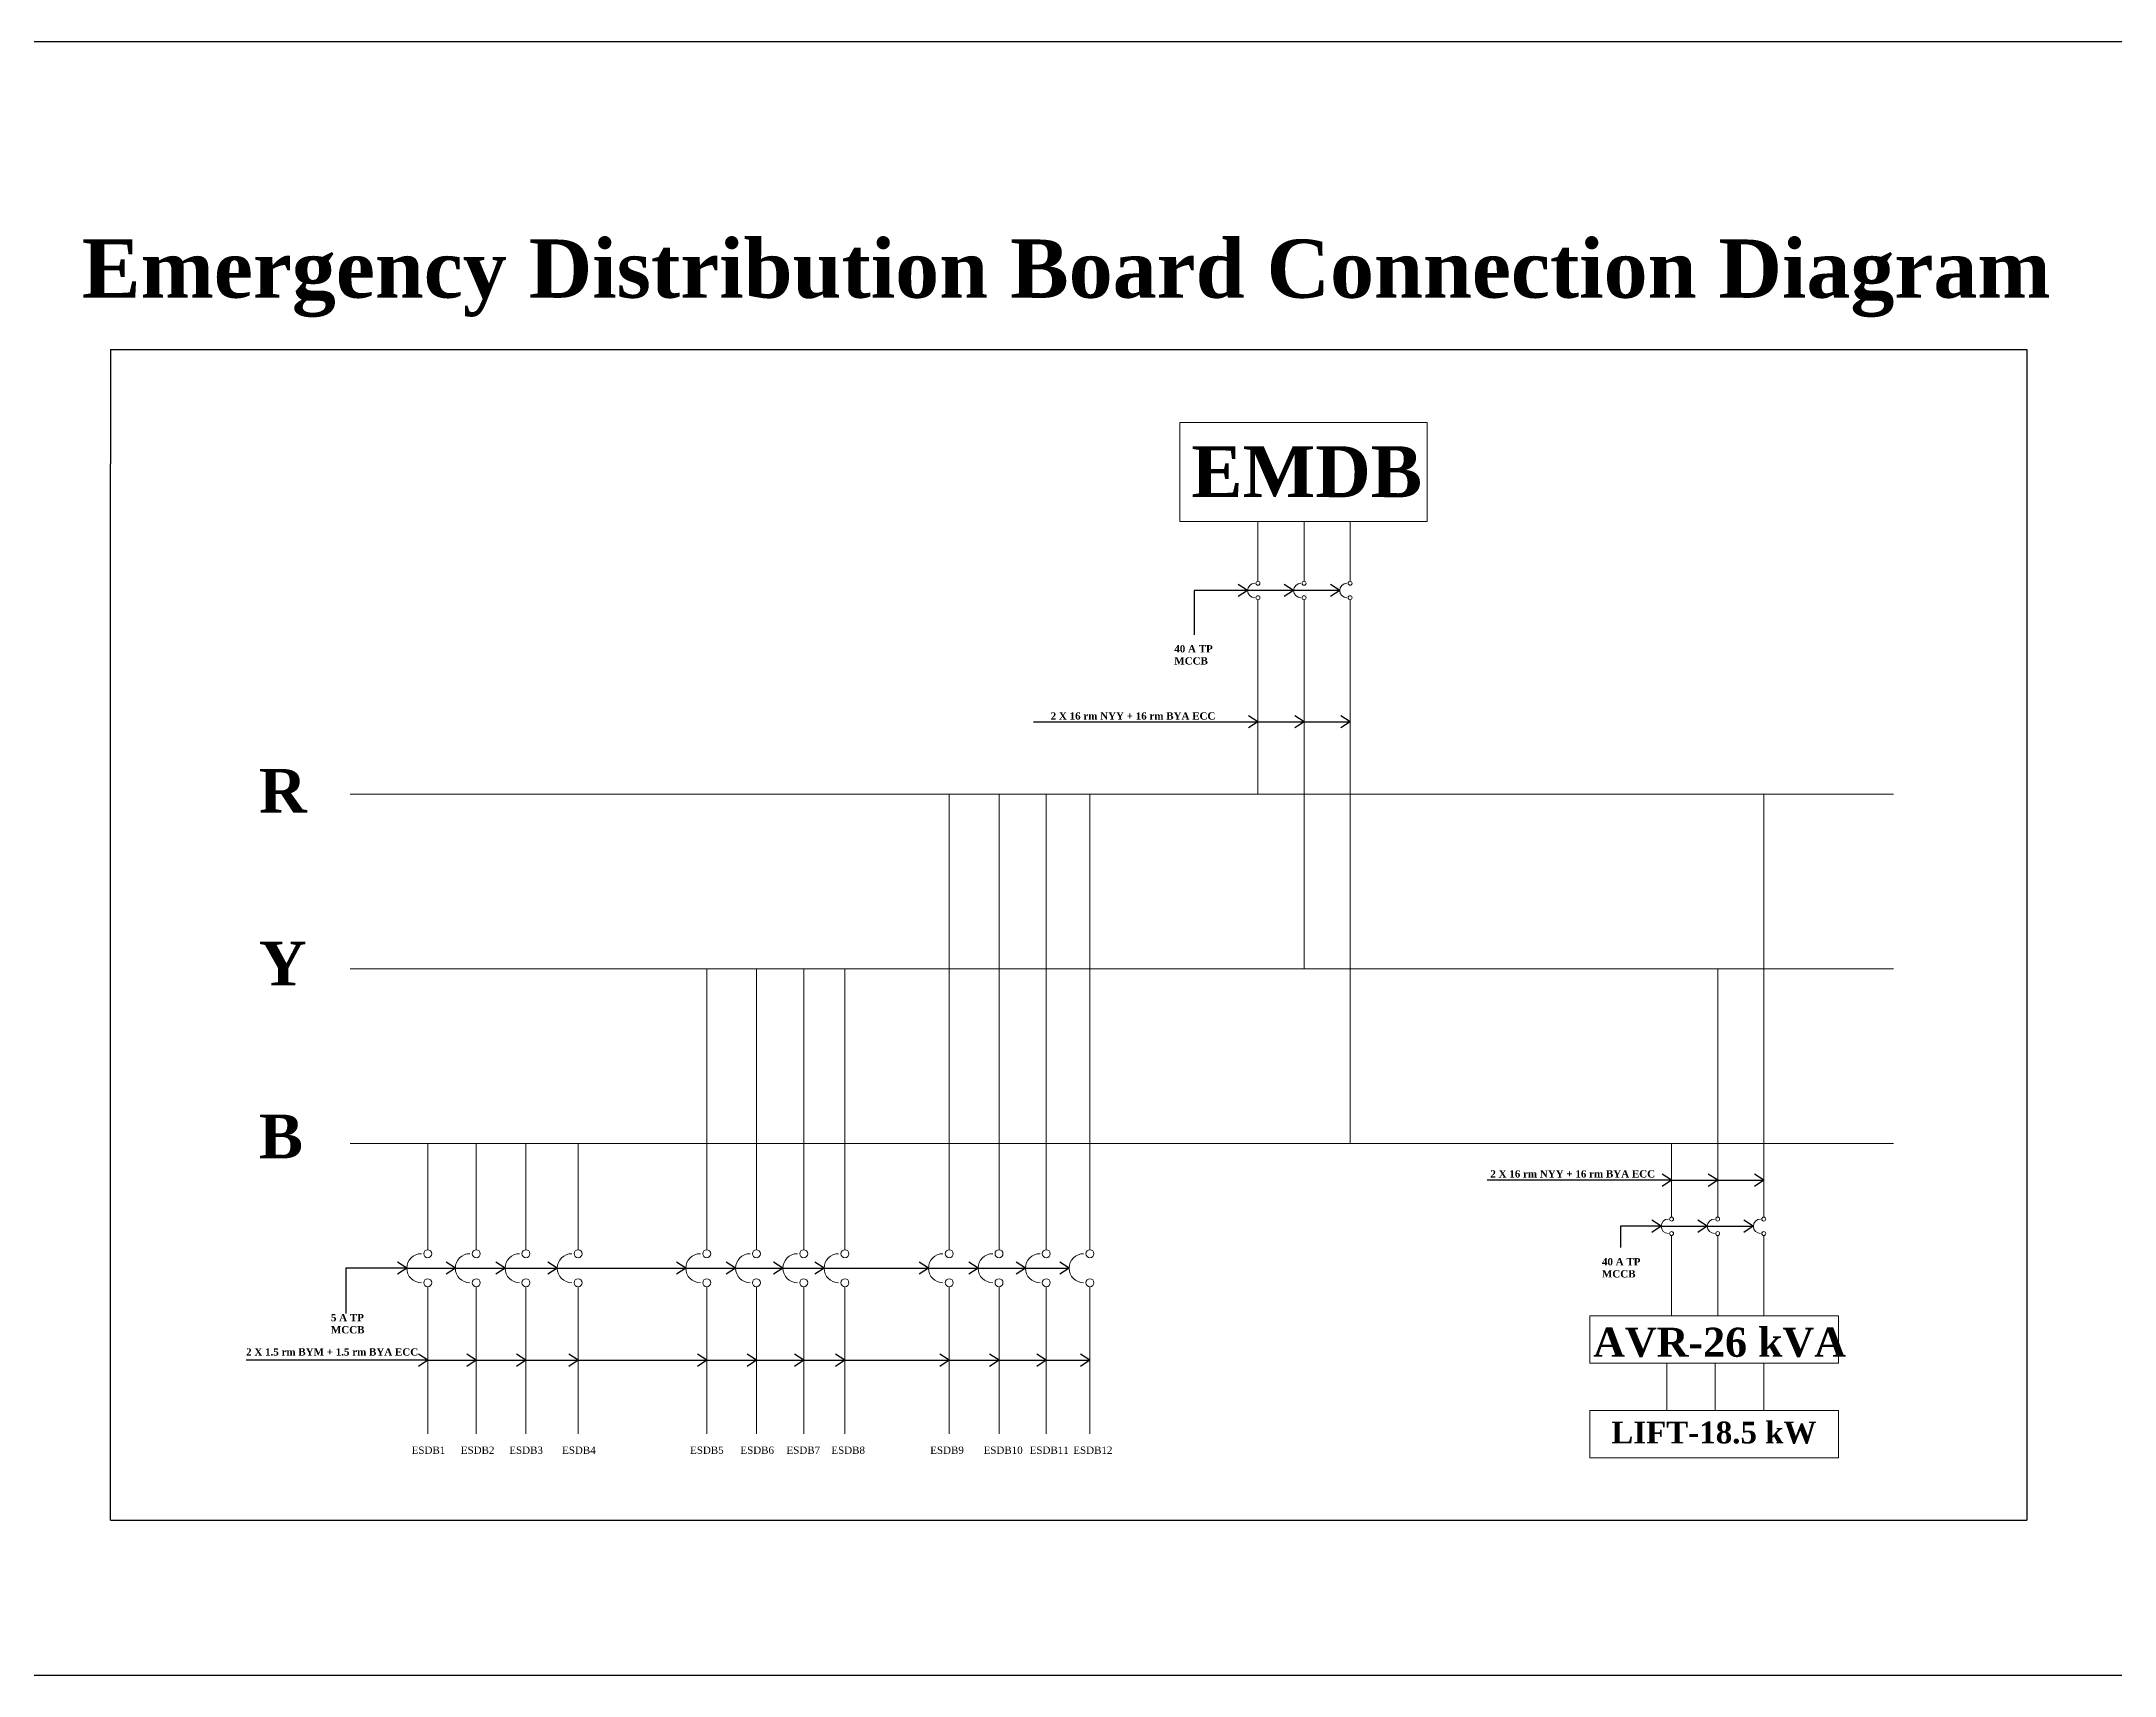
# Model space of a CAD drawing. Header units: inches. Extents: x -5775 to 2930, y 591 to 3437.
# Drawn here: x -796 to 914, y 2090 to 3437 of the extents above; entities that cross this region are included whole.
import ezdxf

# ---------------------------------------------------------------- set-up
doc = ezdxf.new("R2010")
doc.units = ezdxf.units.IN
doc.header["$LTSCALE"] = 20
doc.header["$MEASUREMENT"] = 0
doc.layers.get('0').update_dxf_attribs({"lineweight": 5})
doc.layers.add('Blue Box', color=5, linetype='Continuous', lineweight=5)
doc.layers.add('Red Box', color=1, linetype='Continuous', lineweight=5)
for name, color, linetype in [('Box Text', 25, 'Continuous'), ('SpecialText', 4, 'Continuous'), ('Text', 250, 'Continuous')]:
    doc.layers.add(name, color=color, linetype=linetype)
doc.styles.get("Standard").update_dxf_attribs({"font": 'times.ttf', "height": 6})

msp = doc.modelspace()

# ---------------------------------------------------------------- linework, layer by layer
for p, q in [((624.4, 2467.6), (624.4, 2816.3)), ((586.4, 2467.6), (586.4, 2672.3)), ((548.4, 2467.6), (548.4, 2528.3)), ((548.4, 2452.3), (548.4, 2386.1)), ((586.4, 2452.3), (586.4, 2386.1)), ((624.4, 2452.3), (624.4, 2386.1))]:
    msp.add_line(p, q)
at = {"color": 0}
for centre in [(548.4, 2465.9), (586.4, 2465.9), (624.4, 2465.9), (548.4, 2454), (586.4, 2454), (624.4, 2454)]:
    msp.add_circle(centre, 1.64, dxfattribs=at)
for centre in [(545.8, 2460), (583.8, 2460), (621.8, 2460)]:
    msp.add_arc(centre, 5.98, 90, 270, dxfattribs=at)
at = {"layer": 'Blue Box', "color": 0}
for centre in [(207.4, 2990.1), (245.4, 2990.1), (283.4, 2990.1), (207.4, 2978.2), (245.4, 2978.2), (283.4, 2978.2)]:
    msp.add_circle(centre, 1.64, dxfattribs=at)
for centre in [(204.8, 2984.1), (242.8, 2984.1), (280.8, 2984.1)]:
    msp.add_arc(centre, 5.98, 90, 270, dxfattribs=at)
at = {"layer": 'Box Text'}
for p, q in [((-738.6, 3182.9), (841.4, 3182.9)), ((-738.6, 3182.9), (-738.6, 3088.5)), ((841.4, 3182.9), (841.4, 3088.5)), ((-738.6, 2217.7), (-738.6, 3088.5)), ((841.4, 3088.5), (841.4, 2217.7)), ((-738.6, 2217.7), (841.4, 2217.7))]:
    msp.add_line(p, q, dxfattribs=at)
at = {"layer": 'Red Box', "color": 7}
for p, q in [((184.4, 3122.6), (142.9, 3122.6)), ((142.9, 3122.6), (142.9, 3088.5)), ((184.4, 3122.6), (304.4, 3122.6)), ((304.4, 3122.6), (346.9, 3122.6)), ((346.9, 3122.6), (346.9, 3088.5)), ((142.9, 3041.1), (142.9, 3088.5)), ((346.9, 3041.1), (346.9, 3088.5)), ((184.4, 3041.1), (142.9, 3041.1)), ((304.4, 3041.1), (184.4, 3041.1)), ((207.4, 2991.8), (207.4, 3041)), ((245.4, 2991.8), (245.4, 3041)), ((283.4, 3041), (283.4, 2991.8)), ((304.4, 3041.1), (346.9, 3041.1)), ((207.4, 2976.5), (207.4, 2935.3)), ((245.4, 2976.5), (245.4, 2672.3)), ((283.4, 2976.5), (283.4, 2528.3)), ((207.4, 2935.3), (207.4, 2816.3)), ((-47.1, 2816.3), (-47.1, 2440.7)), ((-6.1, 2816.3), (-6.1, 2440.7)), ((32.9, 2816.3), (32.9, 2440.7)), ((68.9, 2816.3), (68.9, 2440.7)), ((-247.1, 2672.3), (-247.1, 2440.7)), ((-206.1, 2672.3), (-206.1, 2440.7)), ((-167.1, 2672.3), (-167.1, 2440.7)), ((-133.1, 2672.3), (-133.1, 2440.7)), ((-477.1, 2528.3), (-477.1, 2440.7)), ((-437.1, 2528.3), (-437.1, 2440.7)), ((-396.1, 2528.3), (-396.1, 2440.7)), ((-353.1, 2528.3), (-353.1, 2440.7)), ((-477.1, 2410.2), (-477.1, 2288.9)), ((-437.1, 2410.2), (-437.1, 2288.9)), ((-396.1, 2410.2), (-396.1, 2288.9)), ((-353.1, 2410.2), (-353.1, 2288.9)), ((-247.1, 2410.2), (-247.1, 2288.9)), ((-206.1, 2410.2), (-206.1, 2288.9)), ((-167.1, 2410.2), (-167.1, 2288.9)), ((-133.1, 2410.2), (-133.1, 2288.9)), ((-47.1, 2410.2), (-47.1, 2288.9)), ((-6.1, 2410.2), (-6.1, 2288.9)), ((32.9, 2410.2), (32.9, 2288.9)), ((68.9, 2410.2), (68.9, 2288.9)), ((480.9, 2386.1), (685.9, 2386.1)), ((480.9, 2347.1), (480.9, 2386.1)), ((685.9, 2386.1), (685.9, 2347.1)), ((685.9, 2347.1), (480.9, 2347.1)), ((544.4, 2347.1), (544.4, 2308.1)), ((584.4, 2347.1), (584.4, 2308.1)), ((624.4, 2347.1), (624.4, 2308.1)), ((480.9, 2308.1), (685.9, 2308.1)), ((480.9, 2269.1), (480.9, 2308.1)), ((685.9, 2308.1), (685.9, 2269.1)), ((685.9, 2269.1), (480.9, 2269.1))]:
    msp.add_line(p, q, dxfattribs=at)
at = {"layer": 'Red Box', "color": 1}
msp.add_line((-541.1, 2816.3), (731.4, 2816.3), dxfattribs=at)
at = {"layer": 'Red Box', "color": 2}
msp.add_line((-541.1, 2672.3), (731.4, 2672.3), dxfattribs=at)
at = {"layer": 'Red Box', "color": 5}
msp.add_line((-541.1, 2528.3), (731.4, 2528.3), dxfattribs=at)
at = {"layer": 'Red Box', "color": 7}
for centre in [(-477.1, 2437.4), (-437.1, 2437.4), (-396.1, 2437.4), (-353.1, 2437.4), (-247.1, 2437.4), (-206.1, 2437.4), (-167.1, 2437.4), (-133.1, 2437.4), (-47.1, 2437.4), (-6.1, 2437.4), (32.9, 2437.4), (68.9, 2437.4), (-477.1, 2413.5), (-437.1, 2413.5), (-396.1, 2413.5), (-353.1, 2413.5), (-247.1, 2413.5), (-206.1, 2413.5), (-167.1, 2413.5), (-133.1, 2413.5), (-47.1, 2413.5), (-6.1, 2413.5), (32.9, 2413.5), (68.9, 2413.5)]:
    msp.add_circle(centre, 3.29, dxfattribs=at)
for centre in [(-482.3, 2425.4), (-442.3, 2425.4), (-401.3, 2425.4), (-358.3, 2425.4), (-252.3, 2425.4), (-211.3, 2425.4), (-172.3, 2425.4), (-138.3, 2425.4), (-52.3, 2425.4), (-11.3, 2425.4), (27.7, 2425.4), (63.7, 2425.4)]:
    msp.add_arc(centre, 12, 90, 270, dxfattribs=at)
at = {"layer": 'SpecialText'}
for p, q in [((-5775.2, 3436.7), (-353.9, 3436.7)), ((-353.9, 3436.7), (2930, 3436.7)), ((2930, 2089.6), (-5775.2, 2089.6))]:
    msp.add_line(p, q, dxfattribs=at)
at = {"layer": 'Text'}
for p, q in [((274.8, 2984.1), (154.9, 2984.1)), ((154.9, 2984.1), (154.9, 2947.6)), ((198.8, 2984.1), (191.1, 2989.2)), ((198.8, 2984.1), (191.1, 2979.1)), ((236.8, 2984.1), (229.1, 2989.2)), ((236.8, 2984.1), (229.1, 2979.1)), ((274.8, 2984.1), (267.1, 2989.2)), ((274.8, 2984.1), (267.1, 2979.1)), ((22.4, 2875.8), (207.4, 2875.8)), ((207.4, 2875.8), (199.7, 2880.8)), ((207.4, 2875.8), (199.7, 2870.8)), ((207.4, 2875.8), (245.4, 2875.8)), ((245.4, 2875.8), (237.7, 2880.8)), ((245.4, 2875.8), (237.7, 2870.8)), ((245.4, 2875.8), (283.4, 2875.8)), ((283.4, 2875.8), (275.7, 2880.8)), ((283.4, 2875.8), (275.7, 2870.8)), ((548.4, 2498), (396.4, 2498)), ((548.4, 2498), (540.7, 2503)), ((548.4, 2498), (540.7, 2492.9)), ((548.4, 2498), (624.4, 2498)), ((586.4, 2498), (578.7, 2503)), ((586.4, 2498), (578.7, 2492.9)), ((624.4, 2498), (616.7, 2503)), ((624.4, 2498), (616.7, 2492.9)), ((539.8, 2460), (532.1, 2465)), ((577.8, 2460), (570.1, 2465)), ((615.8, 2460), (608.1, 2465)), ((539.8, 2460), (506.4, 2460)), ((506.4, 2460), (506.4, 2442.6)), ((539.8, 2460), (532.1, 2454.9)), ((539.8, 2460), (577.8, 2460)), ((577.8, 2460), (570.1, 2454.9)), ((577.8, 2460), (615.8, 2460)), ((615.8, 2460), (608.1, 2454.9)), ((-494.3, 2425.4), (-502, 2430.5)), ((-454.3, 2425.4), (-462, 2430.5)), ((-413.3, 2425.4), (-421, 2430.5)), ((-370.3, 2425.4), (-378, 2430.5)), ((-264.3, 2425.4), (-272, 2430.5)), ((-223.3, 2425.4), (-231, 2430.5)), ((-184.3, 2425.4), (-192, 2430.5)), ((-150.3, 2425.4), (-158, 2430.5)), ((-64.3, 2425.4), (-72, 2430.5)), ((-23.3, 2425.4), (-31, 2430.5)), ((15.7, 2425.4), (8, 2430.5)), ((51.7, 2425.4), (44, 2430.5)), ((-494.3, 2425.4), (-544.6, 2425.4)), ((-544.6, 2425.4), (-544.6, 2388.1)), ((-494.3, 2425.4), (-502, 2420.4)), ((-494.3, 2425.4), (-264.3, 2425.4)), ((-454.3, 2425.4), (-462, 2420.4)), ((-413.3, 2425.4), (-421, 2420.4)), ((-370.3, 2425.4), (-378, 2420.4)), ((-264.3, 2425.4), (-272, 2420.4)), ((-264.3, 2425.4), (-150.3, 2425.4)), ((-223.3, 2425.4), (-231, 2420.4)), ((-184.3, 2425.4), (-192, 2420.4)), ((-150.3, 2425.4), (-158, 2420.4)), ((-150.3, 2425.4), (51.7, 2425.4)), ((-64.3, 2425.4), (-72, 2420.4)), ((-23.3, 2425.4), (-31, 2420.4)), ((15.7, 2425.4), (8, 2420.4)), ((51.7, 2425.4), (44, 2420.4)), ((-477.1, 2349.5), (-626.8, 2349.5)), ((-477.1, 2349.5), (-484.8, 2354.6)), ((-477.1, 2349.5), (-484.8, 2344.5)), ((-477.1, 2349.5), (-133.1, 2349.5)), ((-437.1, 2349.5), (-444.8, 2354.6)), ((-437.1, 2349.5), (-444.8, 2344.5)), ((-396.1, 2349.5), (-403.8, 2354.6)), ((-396.1, 2349.5), (-403.8, 2344.5)), ((-353.1, 2349.5), (-360.8, 2354.6)), ((-353.1, 2349.5), (-360.8, 2344.5)), ((-247.1, 2349.5), (-254.8, 2354.6)), ((-247.1, 2349.5), (-254.8, 2344.5)), ((-206.1, 2349.5), (-213.8, 2354.6)), ((-206.1, 2349.5), (-213.8, 2344.5)), ((-167.1, 2349.5), (-174.8, 2354.6)), ((-167.1, 2349.5), (-174.8, 2344.5)), ((-133.1, 2349.5), (-140.8, 2354.6)), ((-133.1, 2349.5), (-140.8, 2344.5)), ((-133.1, 2349.5), (68.9, 2349.5)), ((-47.1, 2349.5), (-54.8, 2354.6)), ((-47.1, 2349.5), (-54.8, 2344.5)), ((-6.1, 2349.5), (-13.8, 2354.6)), ((-6.1, 2349.5), (-13.8, 2344.5)), ((32.9, 2349.5), (25.2, 2354.6)), ((32.9, 2349.5), (25.2, 2344.5)), ((68.9, 2349.5), (61.2, 2354.6)), ((68.9, 2349.5), (61.2, 2344.5))]:
    msp.add_line(p, q, dxfattribs=at)

# ---------------------------------------------------------------- texts
at = {"layer": 'Red Box', "char_height": 6, "width": 32.5, "attachment_point": 1}
for s, insert in [('ESDB1', (-490.3, 2278.4)), ('ESDB2', (-449.8, 2278.4)), ('ESDB3', (-409.8, 2278.4)), ('ESDB4', (-366.3, 2278.4)), ('ESDB5', (-260.8, 2278.4)), ('ESDB6', (-219.3, 2278.4)), ('ESDB7', (-181.3, 2278.4)), ('ESD', (-181.3, 2278.4)), ('ESDB8', (-144.3, 2278.4)), ('ESDB9', (-62.8, 2278.4)), ('ESDB10', (-18.8, 2278.4)), ('ESDB11', (19.2, 2278.4)), ('ESDB12', (55.2, 2278.4))]:
    msp.add_mtext(s, dxfattribs=dict(at, insert=insert))
at = {"layer": 'Text', "attachment_point": 1}
for s, insert, char_height, width in [('{\\fTimes New Roman|b1|i0|c0|p18;Emergency Distribution Board Connection Diagram}', (-762.2, 3273.5), 48, 1736), ('{\\fTimes New Roman|b1|i0|c0|p18;40 A TP\\PMCCB}', (138.4, 2939.1), 6, 57), ('{\\fTimes New Roman|b1|i0|c0|p18;2 X 16 rm NYY + 16 rm BYA ECC}', (36.5, 2883.7), 6, 155.207), ('{\\fTimes New Roman|b1|i0|c0|p18;R}', (-616.2, 2837.1), 36, 65), ('{\\fTimes New Roman|b1|i0|c0|p18;Y}', (-616.2, 2694.6), 36, 65), ('{\\fTimes New Roman|b1|i0|c0|p18;B}', (-616.2, 2552.1), 36, 65), ('{\\fTimes New Roman|b1|i0|c0|p18;2 X 16 rm NYY + 16 rm BYA ECC}', (399, 2506.2), 6, 147.37), ('{\\fTimes New Roman|b1|i0|c0|p18;40 A TP\\PMCCB}', (491, 2433.8), 6, 57), ('{\\fTimes New Roman|b1|i0|c0|p18;5 A TP\\PMCCB}', (-556.9, 2387.7), 6, 57), ('{\\fTimes New Roman|b1|i0|c0|p18;2 X 1.5 rm BYM + 1.5 rm BYA ECC}', (-626.8, 2359.4), 6, 159.05)]:
    msp.add_mtext(s, dxfattribs=dict(at, insert=insert, char_height=char_height, width=width))
at = {"layer": 'Text', "color": 1}
for s, insert, char_height, width, attachment_point in [('{\\fTimes New Roman|b1|i0|c0|p18;EMDB}', (152.4, 3103.1), 42, 208, 1), ('{\\fTimes New Roman|b1|i0|c0|p18;AVR-26 kVA}', (588, 2376.4), 24, 208, 2), ('{\\fTimes New Roman|b1|i0|c0|p18;LIFT-18.5 kW}', (498.7, 2299), 18, 355.446, 1)]:
    msp.add_mtext(s, dxfattribs=dict(at, insert=insert, char_height=char_height, width=width, attachment_point=attachment_point))

doc.saveas('drawing.dxf')
